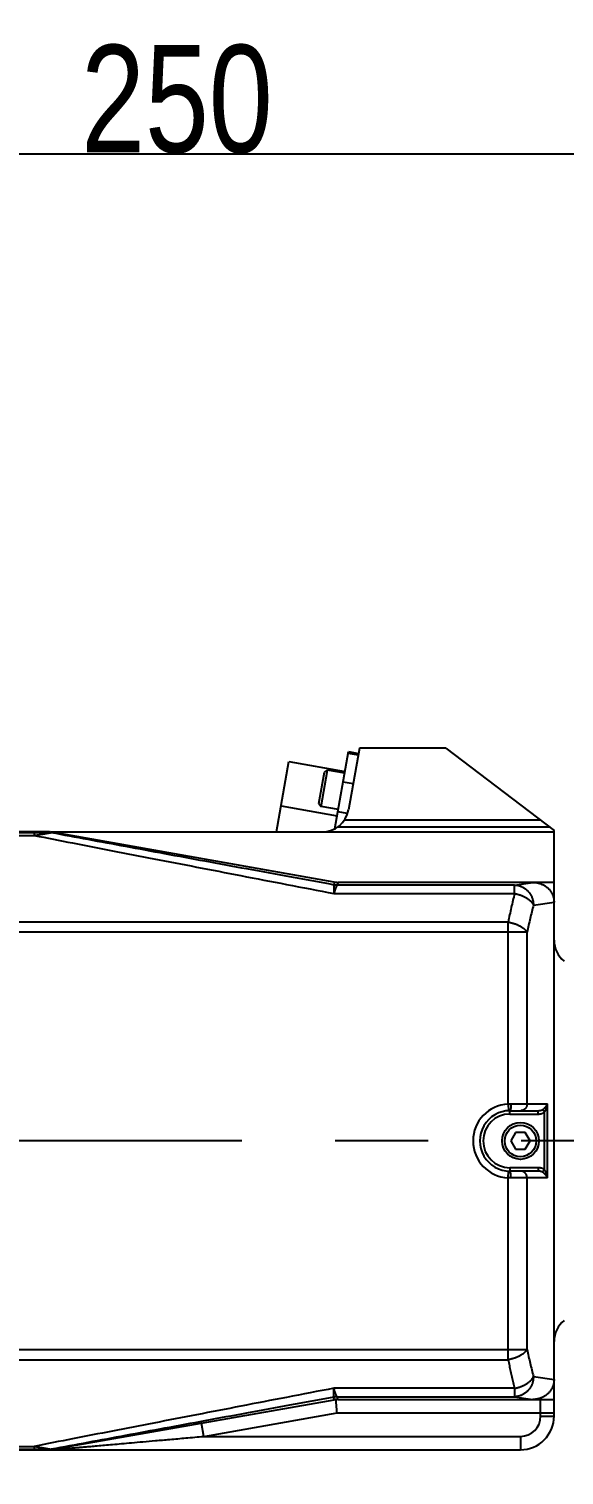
# Model space of a CAD drawing. Extents: x 0 to 3364, y 0 to 2376.
# Drawn here: x 1580.8 to 1660.5, y 1460.5 to 1675.9 of the extents above; entities that cross this region are included whole.
import ezdxf

# ---------------------------------------------------------------- set-up
doc = ezdxf.new("R2010")
doc.units = 0
doc.header["$LTSCALE"] = 185.02
doc.header["$PDMODE"] = 3
doc.header["$PDSIZE"] = 0.3125
doc.linetypes.add('CENTER', pattern=[0.6, 0.375, -0.075, 0.075, -0.075])
doc.layers.get('0').update_dxf_attribs({"linetype": 'CONTINUOUS'})
doc.layers.get('DEFPOINTS').update_dxf_attribs({"linetype": 'CONTINUOUS'})
doc.layers.add('95_ALL_DIM', color=7, linetype='CONTINUOUS')
doc.layers.add('DEFAULT_1', color=7, linetype='CENTER')
doc.styles.get("Standard").update_dxf_attribs({"font": 'txt', "width": 0.8})
doc.dimstyles.new('DIMSTYLE_2', dxfattribs={"dimtxt": 16, "dimasz": 6, "dimexe": 0.18, "dimexo": 0.0625, "dimgap": 0.09, "dimtad": 1, "dimdec": 3, "dimdsep": 46, "dimtxsty": 'Standard', "dimblk": 'OPEN', "dimblk1": 'OPEN', "dimblk2": 'OPEN', "dimcen": 0.09, "dimadec": 0, "dimazin": 0, "dimtp": 0.5, "dimtm": 0.5, "dimtfac": 1, "dimtdec": 3, "dimtofl": 0, "dimtmove": 0, "dimatfit": 3, "dimldrblk": 'OPEN', "dimfxl": 1, "dimtolj": 1, "dimarcsym": 0})
doc.dimstyles.new('DIMSTYLE_3', dxfattribs={"dimtxt": 16, "dimasz": 6, "dimexe": 0.18, "dimexo": 0.0625, "dimgap": 0.09, "dimtad": 1, "dimdec": 3, "dimdsep": 46, "dimtxsty": 'Standard', "dimblk": 'OPEN', "dimblk1": 'OPEN', "dimblk2": 'OPEN', "dimcen": 0.09, "dimadec": 0, "dimazin": 0, "dimtp": 0.8, "dimtm": 0.8, "dimtfac": 1, "dimtdec": 3, "dimtofl": 0, "dimtmove": 0, "dimatfit": 3, "dimldrblk": 'OPEN', "dimfxl": 1, "dimtolj": 1, "dimarcsym": 0})

# ---------------------------------------------------------------- blocks, each defined once
blk = doc.blocks.new('_OPEN')
at = {"color": 0, "linetype": 'ByBlock'}
for p, q in [((0, 0), (-1, 0.233)), ((-1, -0.233), (0, 0)), ((-1, 0), (0, 0))]:
    blk.add_line(p, q, dxfattribs=at)
blk = doc.blocks.new('*D2')
at = {"layer": '95_ALL_DIM', "color": 0, "transparency": 16777216}
for p, q in [((1473.52, 1553.36), (1473.52, 1657.48)), ((1479.52, 1657.3), (1717.52, 1657.3)), ((1723.52, 1619.02), (1723.52, 1657.48))]:
    blk.add_line(p, q, dxfattribs=at)
at = {"layer": 'DEFPOINTS', "color": 0, "transparency": 16777216}
for p in [(1723.52, 1657.3), (1723.52, 1618.96), (1473.52, 1553.3)]:
    blk.add_point(p, dxfattribs=at)
at = {"layer": '95_ALL_DIM', "color": 0, "transparency": 16777216, "xscale": 6, "yscale": 6, "zscale": 6, "rotation": 180}
blk.add_blockref('_OPEN', (1473.52, 1657.3), dxfattribs=at)
at = {"layer": '95_ALL_DIM', "color": 0, "transparency": 16777216, "xscale": 6, "yscale": 6, "zscale": 6}
blk.add_blockref('_OPEN', (1723.52, 1657.3), dxfattribs=at)
at = {"layer": '95_ALL_DIM', "color": 0, "transparency": 16777216, "insert": (1602.83, 1665.39), "char_height": 16, "attachment_point": 5}
blk.add_mtext('\\A1;250', dxfattribs=at)
blk = doc.blocks.new('*D17')
at = {"layer": '95_ALL_DIM', "color": 0, "transparency": 16777216}
for p, q in [((1408.52, 1506.24), (1408.52, 792.12)), ((1823.52, 927.65), (1823.52, 792.12)), ((1817.52, 792.3), (1414.52, 792.3))]:
    blk.add_line(p, q, dxfattribs=at)
at = {"layer": 'DEFPOINTS', "color": 0, "transparency": 16777216}
for p in [(1408.52, 1506.3), (1823.52, 927.71), (1408.52, 792.3)]:
    blk.add_point(p, dxfattribs=at)
at = {"layer": '95_ALL_DIM', "color": 0, "transparency": 16777216, "xscale": 6, "yscale": 6, "zscale": 6, "rotation": 180}
blk.add_blockref('_OPEN', (1408.52, 792.3), dxfattribs=at)
at = {"layer": '95_ALL_DIM', "color": 0, "transparency": 16777216, "xscale": 6, "yscale": 6, "zscale": 6}
blk.add_blockref('_OPEN', (1823.52, 792.3), dxfattribs=at)
at = {"layer": '95_ALL_DIM', "color": 0, "transparency": 16777216, "insert": (1621.18, 800.39), "char_height": 16, "attachment_point": 5}
blk.add_mtext('\\A1;415', dxfattribs=at)
blk = doc.blocks.new('*D79')
at = {"color": 0, "transparency": 16777216}
for p, q in [((1408.52, 1506.24), (1408.52, 752.12)), ((2023.02, 992.24), (2023.02, 752.12)), ((1414.52, 752.3), (2017.02, 752.3))]:
    blk.add_line(p, q, dxfattribs=at)
at = {"layer": 'DEFPOINTS', "color": 0, "transparency": 16777216}
for p in [(1408.52, 1506.3), (2023.02, 992.3), (2023.02, 752.3)]:
    blk.add_point(p, dxfattribs=at)
at = {"color": 0, "transparency": 16777216, "xscale": 6, "yscale": 6, "zscale": 6, "rotation": 180}
blk.add_blockref('_OPEN', (1408.52, 752.3), dxfattribs=at)
at = {"color": 0, "transparency": 16777216, "xscale": 6, "yscale": 6, "zscale": 6}
blk.add_blockref('_OPEN', (2023.02, 752.3), dxfattribs=at)
at = {"color": 0, "transparency": 16777216, "insert": (1710.74, 760.39), "char_height": 16, "attachment_point": 5}
blk.add_mtext('\\A1;614.5', dxfattribs=at)

msp = doc.modelspace()

# ---------------------------------------------------------------- linework, layer by layer
for p, q in [((1626.3832, 1556.7923), (1628.4071, 1568.2702)), ((1628.3704, 1568.0622), (1629.8476, 1567.8018)), ((1630.0239, 1568.8014), (1628.4026, 1559.6068)), ((1628.4071, 1568.2702), (1629.8843, 1568.0097)), ((1642.8924, 1568.8014), (1630.0239, 1568.8014)), ((1642.8924, 1568.8014), (1659.0239, 1556.5415)), ((1617.6655, 1556.3014), (1619.5153, 1566.7918)), ((1619.5153, 1566.7918), (1627.8861, 1565.3157)), ((1624.0027, 1560.568), (1624.8188, 1565.1965)), ((1624.3272, 1560.1046), (1625.2822, 1565.521)), ((1624.8189, 1565.1966), (1625.2822, 1565.521)), ((1627.8427, 1565.0695), (1625.2822, 1565.521)), ((1629.0824, 1563.4618), (1627.6052, 1563.7223)), ((1618.3518, 1560.1935), (1626.7227, 1558.7175)), ((1624.0027, 1560.568), (1624.3272, 1560.1046)), ((1626.8877, 1559.6531), (1624.3272, 1560.1046)), ((1628.2672, 1559.0644), (1626.8286, 1559.3181)), ((1658.3749, 1557.0347), (1626.7718, 1557.0347)), ((1627.8005, 1558.096), (1656.9785, 1558.096)), ((1583.8582, 1556.3014), (1550.3849, 1556.3014)), ((1551.4965, 1555.7886), (1581.5658, 1555.7886)), ((1551.4966, 1556.2205), (1581.5658, 1556.2205)), ((1581.5658, 1556.2205), (1581.5658, 1555.7886)), ((1583.8539, 1556.2518), (1583.8582, 1556.3014)), ((1626.2658, 1548.8469), (1583.9893, 1556.3014)), ((1583.9893, 1556.3014), (1659.0239, 1556.3014)), ((1584.114, 1556.2291), (1584.1184, 1556.2786)), ((1659.0239, 1469.3014), (1659.0239, 1556.5415)), ((1626.2658, 1548.8469), (1626.2315, 1548.4552)), ((1626.4998, 1548.8151), (1626.5239, 1548.9519)), ((1626.5239, 1548.9519), (1626.5239, 1548.813)), ((1653.1398, 1548.4062), (1626.7493, 1548.4062)), ((1626.786, 1548.8014), (1626.7517, 1548.4097)), ((1659.0239, 1548.8014), (1626.786, 1548.8014)), ((1653.1398, 1548.4062), (1655.8881, 1548.8014)), ((1653.1398, 1547.137), (1653.1398, 1548.4062)), ((1626.2272, 1547.137), (1653.1398, 1547.137)), ((1655.9584, 1545.4103), (1659.0239, 1545.8511)), ((1652.1862, 1542.8894), (1558.8532, 1542.8894)), ((1652.1862, 1515.7945), (1652.1862, 1542.8894)), ((1655.0048, 1541.3618), (1557.3531, 1541.3618)), ((1655.0048, 1515.8014), (1655.0048, 1541.3618)), ((1652.1862, 1515.7945), (1652.2363, 1514.7958)), ((1652.4618, 1514.3014), (1652.4618, 1514.8014)), ((1652.4618, 1514.8014), (1656.6839, 1514.8014)), ((1652.4618, 1514.3014), (1656.6839, 1514.3014)), ((1652.5996, 1515.8014), (1658.0503, 1515.8014)), ((1656.6839, 1514.3014), (1656.6839, 1514.8014)), ((1657.5806, 1514.5603), (1657.3167, 1514.974)), ((1657.5806, 1506.0425), (1657.5806, 1514.5603)), ((1658.0503, 1504.8014), (1658.0503, 1515.8014)), ((1653.3022, 1511.5514), (1652.5805, 1510.3014)), ((1652.5805, 1510.3014), (1653.3022, 1509.0514)), ((1654.7456, 1511.5514), (1653.3022, 1511.5514)), ((1655.4673, 1510.3014), (1654.7456, 1511.5514)), ((1654.7456, 1509.0514), (1655.4673, 1510.3014)), ((1653.3022, 1509.0514), (1654.7456, 1509.0514)), ((1652.1862, 1504.8083), (1652.2363, 1505.8071)), ((1652.4618, 1506.3014), (1652.4618, 1505.8014)), ((1656.6839, 1506.3014), (1652.4618, 1506.3014)), ((1656.6839, 1505.8014), (1652.4618, 1505.8014)), ((1656.6839, 1506.3014), (1656.6839, 1505.8014)), ((1657.5806, 1506.0425), (1657.3167, 1505.6288)), ((1652.1862, 1477.7134), (1652.1862, 1504.8083)), ((1658.0503, 1504.8014), (1652.5996, 1504.8014)), ((1655.0048, 1479.241), (1655.0048, 1504.8014)), ((1557.3531, 1479.241), (1655.0048, 1479.241)), ((1558.8532, 1477.7134), (1652.1862, 1477.7134)), ((1655.9584, 1475.1925), (1659.0239, 1474.7517)), ((1653.1398, 1473.4658), (1626.2272, 1473.4658)), ((1653.1398, 1473.4658), (1653.1398, 1472.1966)), ((1584.1184, 1464.3242), (1626.2658, 1471.7559)), ((1626.2658, 1471.7559), (1626.2315, 1472.1476)), ((1626.7493, 1472.1966), (1653.1398, 1472.1966)), ((1626.786, 1471.8014), (1626.7517, 1472.1931)), ((1626.786, 1471.8014), (1659.0239, 1471.8014)), ((1653.1398, 1472.1966), (1655.8881, 1471.8014)), ((1657.0239, 1469.3014), (1657.0239, 1471.8014)), ((1606.8494, 1466.3014), (1626.6989, 1469.8014)), ((1626.6989, 1469.8014), (1659.0239, 1469.8014)), ((1657.0239, 1469.3014), (1659.0239, 1469.3014)), ((1606.8494, 1466.3014), (1606.5021, 1468.271)), ((1551.4966, 1464.8142), (1581.5658, 1464.8142)), ((1581.5658, 1464.8142), (1581.5658, 1464.3824)), ((1606.8494, 1466.3014), (1654.0239, 1466.3014)), ((1654.0239, 1466.3014), (1654.0239, 1464.3014)), ((1550.3849, 1464.3014), (1654.0239, 1464.3014)), ((1551.4966, 1464.3824), (1581.5658, 1464.3824)), ((1583.8539, 1464.351), (1583.8582, 1464.3014)), ((1584.114, 1464.3738), (1584.1184, 1464.3242))]:
    msp.add_line(p, q)
for points in [[(1626.2315, 1548.4552), (1626.2321, 1548.4548), (1626.2327, 1548.4544), (1626.2331, 1548.454), (1626.2333, 1548.4536), (1626.2335, 1548.4533), (1626.2336, 1548.4529)], [(1626.2315, 1472.1476), (1626.2321, 1472.148), (1626.2327, 1472.1484), (1626.2331, 1472.1488), (1626.2333, 1472.1492), (1626.2335, 1472.1496), (1626.2336, 1472.1499)]]:
    msp.add_lwpolyline(points)
for radius in [2.75, 2.35]:
    msp.add_circle((1654.0239, 1510.3014), radius)
for centre, radius, start, end in [((1624.4634, 1560.3014), 4, 270, 350), ((1663.0239, 1540.1739), 4, 180, 231.317813), ((1652.4618, 1510.3014), 5.5, 92.872472, 267.127531), ((1652.4618, 1510.3014), 4.5, 89.999936, 270.00006), ((1652.4618, 1510.3014), 4, 90, 270), ((1663.0239, 1480.4289), 4, 128.682187, 180), ((1654.0239, 1469.3014), 5, 270, 360), ((1654.0239, 1469.3014), 3, 270, 360)]:
    msp.add_arc(centre, radius, start, end)
for points, start_tangent, end_tangent in [([(1581.5658, 1556.2205), (1581.8828, 1556.2206), (1582.163, 1556.2212), (1582.4101, 1556.222), (1582.6281, 1556.223), (1582.8198, 1556.2242), (1582.9879, 1556.2256), (1583.135, 1556.2271), (1583.2631, 1556.2287), (1583.3747, 1556.2304), (1583.4711, 1556.2321), (1583.5525, 1556.2339), (1583.6203, 1556.2357), (1583.6765, 1556.2375), (1583.7219, 1556.2393), (1583.758, 1556.241), (1583.7866, 1556.2426), (1583.8086, 1556.2442), (1583.8254, 1556.2457), (1583.8381, 1556.2472), (1583.8469, 1556.2487), (1583.8539, 1556.2518)], (1, 0.00000045), (0.08762285, 0.99615372)), ([(1581.5658, 1555.7886), (1581.9047, 1555.844), (1582.2053, 1555.8934), (1582.4717, 1555.9375), (1582.7077, 1555.9768), (1582.9163, 1556.0117), (1583.1003, 1556.0428), (1583.2622, 1556.0704), (1583.4044, 1556.0949), (1583.5292, 1556.1166), (1583.638, 1556.1358), (1583.7309, 1556.1524), (1583.8094, 1556.1666), (1583.8754, 1556.1788), (1583.9298, 1556.1891), (1583.9742, 1556.1977), (1584.0103, 1556.2049), (1584.0392, 1556.2108), (1584.0624, 1556.2158), (1584.0812, 1556.2201), (1584.0959, 1556.2237), (1584.1068, 1556.2267), (1584.114, 1556.2291)], (0.98698962, 0.16078398), (0.9336733, 0.35812591)), ([(1581.5658, 1555.7886), (1587.2981, 1554.6694), (1593.232, 1553.514), (1599.3794, 1552.32), (1605.7513, 1551.0855), (1612.3552, 1549.809), (1619.1842, 1548.4921), (1626.2272, 1547.137)], (0.98141874, -0.19187826), (0.98202655, -0.18874284)), ([(1583.8539, 1556.2518), (1583.941, 1556.2493), (1584.0278, 1556.2417), (1584.114, 1556.2291)], (0.99999997, -0.00023964), (0.98484934, -0.17341218)), ([(1583.8582, 1556.3014), (1583.9453, 1556.2989), (1584.0321, 1556.2913), (1584.1184, 1556.2786)], (1, 0), (0.98480775, -0.17364818)), ([(1584.114, 1556.2291), (1589.5548, 1555.2175), (1595.1764, 1554.1749), (1600.9885, 1553.0995), (1607.0001, 1551.9897), (1613.2158, 1550.8449), (1619.6294, 1549.6661), (1626.2315, 1548.4552)], (0.98310955, -0.18301805), (0.98362686, -0.18021711)), ([(1626.2336, 1548.4529), (1626.2333, 1548.4343), (1626.233, 1548.4033), (1626.2326, 1548.3598), (1626.2322, 1548.3041), (1626.2318, 1548.2362), (1626.2314, 1548.1565), (1626.2309, 1548.0651), (1626.2305, 1547.9625), (1626.23, 1547.849), (1626.2294, 1547.7251), (1626.2289, 1547.5913), (1626.2284, 1547.4481), (1626.2278, 1547.2965), (1626.2272, 1547.137)], (-0.0220452, -0.99975698), (-0.00434081, -0.99999058)), ([(1626.7493, 1548.4062), (1626.722, 1548.3901), (1626.6926, 1548.3617), (1626.6613, 1548.321), (1626.628, 1548.2683), (1626.5931, 1548.2036), (1626.5566, 1548.1271), (1626.5186, 1548.0391), (1626.4794, 1547.94), (1626.439, 1547.8301), (1626.3978, 1547.7098), (1626.3558, 1547.5798), (1626.3132, 1547.4405), (1626.2703, 1547.2926), (1626.2272, 1547.137)], (-0.93405831, -0.35712053), (-0.26215684, -0.96502528)), ([(1626.2315, 1548.4552), (1626.4039, 1548.43), (1626.5775, 1548.4148), (1626.7517, 1548.4097)], (0.98484934, -0.17341218), (0.99999997, -0.00023964)), ([(1626.2336, 1548.4529), (1626.4045, 1548.4274), (1626.5766, 1548.4118), (1626.7493, 1548.4062)], (0.98440724, -0.17590447), (0.99999358, -0.00358252)), ([(1626.2658, 1548.8469), (1626.4382, 1548.8217), (1626.496, 1548.8155)], (0.98480775, -0.17364818), (0.99530253, -0.09681365)), ([(1626.496, 1548.8155), (1626.499, 1548.8152)], (0.99530252, -0.09681366), (0.99539957, -0.09581075)), ([(1626.499, 1548.8152), (1626.5239, 1548.8129)], (0.99539957, -0.09581075), (0.99616515, -0.0874928)), ([(1626.5239, 1548.8129), (1626.5249, 1548.8128)], (0.99616515, -0.08749285), (0.9961947, -0.08715574)), ([(1626.5249, 1548.8128), (1626.6118, 1548.8065), (1626.786, 1548.8014)], (0.9961947, -0.08715574), (1, 0)), ([(1626.7517, 1548.4097), (1626.7493, 1548.4062)], (-0.08701556, -0.99620695), (-0.79442806, -0.60735826)), ([(1653.1398, 1548.4062), (1653.3221, 1548.3965), (1653.5036, 1548.3742), (1653.6836, 1548.3396), (1653.8613, 1548.2927), (1654.036, 1548.2337), (1654.2069, 1548.163), (1654.3734, 1548.0807), (1654.5347, 1547.9872), (1654.6902, 1547.8829), (1654.8392, 1547.7683), (1654.9811, 1547.6438), (1655.1153, 1547.51), (1655.2412, 1547.3674), (1655.3583, 1547.2166), (1655.4661, 1547.0582), (1655.5642, 1546.893), (1655.6521, 1546.7215), (1655.7296, 1546.5446), (1655.7961, 1546.3629), (1655.8516, 1546.1772), (1655.8957, 1545.9883), (1655.9283, 1545.797), (1655.9493, 1545.6041), (1655.9584, 1545.4103)], (0.99981862, -0.01904528), (0.01685884, -0.99985788)), ([(1655.8881, 1548.8014), (1656.095, 1548.7951), (1656.3005, 1548.7762), (1656.5034, 1548.7449), (1656.7029, 1548.7014), (1656.8982, 1548.6462), (1657.0882, 1548.5794), (1657.2724, 1548.5017), (1657.4499, 1548.4135), (1657.6201, 1548.3152), (1657.7824, 1548.2075), (1657.9363, 1548.0909), (1658.0813, 1547.966), (1658.217, 1547.8334), (1658.343, 1547.6937), (1658.459, 1547.5475), (1658.5647, 1547.3953), (1658.6599, 1547.2377), (1658.7444, 1547.0754), (1658.818, 1546.9088), (1658.8806, 1546.7386), (1658.932, 1546.5652), (1658.9721, 1546.3892), (1659.0008, 1546.2112), (1659.0181, 1546.0317), (1659.0239, 1545.8511)], (1, 0), (0, -1)), ([(1653.1398, 1547.137), (1652.89, 1546.0936), (1652.6478, 1545.0375), (1652.4131, 1543.9693), (1652.1862, 1542.8894)], (-0.23750041, -0.97138744), (-0.20131472, -0.97952661)), ([(1653.1398, 1547.137), (1653.3286, 1547.101), (1653.5166, 1547.0581), (1653.7031, 1547.0083), (1653.8872, 1546.9519), (1654.0682, 1546.8891), (1654.2454, 1546.8202), (1654.418, 1546.7455), (1654.5854, 1546.6652), (1654.7467, 1546.5798), (1654.9014, 1546.4895), (1655.0488, 1546.3947), (1655.1883, 1546.2959), (1655.3193, 1546.1934), (1655.4413, 1546.0877), (1655.5538, 1545.9791), (1655.6563, 1545.8682), (1655.7483, 1545.7554), (1655.8296, 1545.6412), (1655.8997, 1545.526), (1655.9584, 1545.4103)], (0.98560327, -0.16907454), (0.41574483, -0.9094813)), ([(1655.9584, 1545.4103), (1655.7086, 1544.4158), (1655.4664, 1543.4093), (1655.2318, 1542.3912), (1655.0048, 1541.3618)], (-0.24847549, -0.96863818), (-0.21078546, -0.97753235)), ([(1652.1862, 1542.8894), (1652.3736, 1542.8564), (1652.5602, 1542.8173), (1652.7454, 1542.7724), (1652.9283, 1542.7217), (1653.1082, 1542.6656), (1653.2843, 1542.6042), (1653.456, 1542.5377), (1653.6226, 1542.4666), (1653.7834, 1542.3909), (1653.9378, 1542.3111), (1654.085, 1542.2275), (1654.2246, 1542.1403), (1654.3559, 1542.0501), (1654.4785, 1541.957), (1654.5918, 1541.8615), (1654.6954, 1541.764), (1654.7889, 1541.6649), (1654.8718, 1541.5646), (1654.9439, 1541.4634), (1655.0048, 1541.3618)], (0.98748341, -0.1577229), (0.47773564, -0.87850364)), ([(1652.1862, 1515.7945), (1652.3244, 1515.7983), (1652.4623, 1515.8006), (1652.5996, 1515.8014)], (0.99944113, 0.03342787), (1, 0.00000122)), ([(1652.5996, 1515.8014), (1652.5991, 1515.7143), (1652.5975, 1515.6278), (1652.5949, 1515.5426), (1652.5913, 1515.4594), (1652.5867, 1515.3788), (1652.5811, 1515.3014), (1652.5747, 1515.2278), (1652.5673, 1515.1586), (1652.5592, 1515.0943), (1652.5504, 1515.0354), (1652.5408, 1514.9823), (1652.5307, 1514.9354), (1652.52, 1514.8951), (1652.5089, 1514.8617), (1652.4974, 1514.8355), (1652.4857, 1514.8166), (1652.4738, 1514.8052), (1652.4618, 1514.8014)], (0, -1), (-1, 0)), ([(1655.0048, 1515.8014), (1655.0016, 1515.7188), (1654.992, 1515.6368), (1654.976, 1515.5559), (1654.9539, 1515.4767), (1654.9256, 1515.3997), (1654.8915, 1515.3255), (1654.8518, 1515.2545), (1654.8067, 1515.1872), (1654.7565, 1515.1241), (1654.7016, 1515.0657), (1654.6423, 1515.0123), (1654.5791, 1514.9642), (1654.5124, 1514.9219), (1654.4427, 1514.8856), (1654.3703, 1514.8556), (1654.2959, 1514.832), (1654.2199, 1514.815), (1654.1428, 1514.8048), (1654.0652, 1514.8014)], (0, -1), (-1, 0)), ([(1656.6839, 1514.8014), (1656.7684, 1514.8042), (1656.8524, 1514.8126), (1656.9354, 1514.8266), (1657.0169, 1514.8461), (1657.0962, 1514.8708), (1657.1729, 1514.9005), (1657.2466, 1514.935), (1657.3167, 1514.974)], (1, 0.00000112), (0.85657567, 0.51602143)), ([(1656.6839, 1514.3014), (1656.8036, 1514.3056), (1656.9226, 1514.3183), (1657.0403, 1514.3392), (1657.1557, 1514.3684), (1657.2681, 1514.4054), (1657.3768, 1514.4501), (1657.4812, 1514.5018), (1657.5806, 1514.5603)], (1, 0.00000451), (0.84313578, 0.53770071)), ([(1657.3167, 1514.974), (1657.3705, 1515.0078), (1657.4274, 1515.0466), (1657.4876, 1515.0912), (1657.5509, 1515.1423), (1657.6168, 1515.2004), (1657.6847, 1515.2661), (1657.7533, 1515.3395), (1657.8214, 1515.4207), (1657.8871, 1515.5087), (1657.9485, 1515.6027), (1658.0035, 1515.701), (1658.0503, 1515.8014)], (0.856582, 0.51601093), (0.38684294, 0.92214562)), ([(1657.5806, 1514.5603), (1657.6184, 1514.611), (1657.658, 1514.6691), (1657.6994, 1514.7361), (1657.7423, 1514.8127), (1657.7864, 1514.8999), (1657.831, 1514.9985), (1657.8753, 1515.1086), (1657.9182, 1515.2303), (1657.9584, 1515.3623), (1657.9947, 1515.5033), (1658.0257, 1515.6508), (1658.0503, 1515.8014)], (0.6170004, 0.78696284), (0.13842139, 0.99037342)), ([(1652.5996, 1504.8014), (1652.5991, 1504.8886), (1652.5975, 1504.9751), (1652.5949, 1505.0602), (1652.5913, 1505.1434), (1652.5867, 1505.224), (1652.5811, 1505.3014), (1652.5747, 1505.375), (1652.5673, 1505.4442), (1652.5592, 1505.5085), (1652.5504, 1505.5675), (1652.5408, 1505.6206), (1652.5307, 1505.6674), (1652.52, 1505.7077), (1652.5089, 1505.7411), (1652.4974, 1505.7673), (1652.4857, 1505.7862), (1652.4738, 1505.7976), (1652.4618, 1505.8014)], (0, 1), (-1, 0)), ([(1655.0048, 1504.8014), (1655.0016, 1504.884), (1654.992, 1504.966), (1654.976, 1505.0469), (1654.9539, 1505.1261), (1654.9256, 1505.2031), (1654.8915, 1505.2774), (1654.8518, 1505.3484), (1654.8067, 1505.4156), (1654.7565, 1505.4787), (1654.7016, 1505.5371), (1654.6423, 1505.5905), (1654.5791, 1505.6386), (1654.5124, 1505.6809), (1654.4427, 1505.7172), (1654.3703, 1505.7472), (1654.2959, 1505.7708), (1654.2199, 1505.7878), (1654.1428, 1505.798), (1654.0652, 1505.8014)], (0, 1), (-1, 0)), ([(1657.5806, 1506.0425), (1657.4812, 1506.101), (1657.3768, 1506.1528), (1657.2681, 1506.1974), (1657.1557, 1506.2344), (1657.0403, 1506.2636), (1656.9226, 1506.2845), (1656.8036, 1506.2972), (1656.6839, 1506.3014)], (-0.84313578, 0.53770071), (-1, 0.00000451)), ([(1657.3167, 1505.6288), (1657.2466, 1505.6678), (1657.1729, 1505.7023), (1657.0962, 1505.7321), (1657.0169, 1505.7568), (1656.9354, 1505.7762), (1656.8524, 1505.7902), (1656.7684, 1505.7986), (1656.6839, 1505.8014)], (-0.85657566, 0.51602145), (-1, 0.00000112)), ([(1658.0503, 1504.8014), (1658.0035, 1504.9018), (1657.9485, 1505.0001), (1657.8871, 1505.0941), (1657.8214, 1505.1822), (1657.7533, 1505.2633), (1657.6847, 1505.3367), (1657.6168, 1505.4024), (1657.5509, 1505.4605), (1657.4876, 1505.5116), (1657.4274, 1505.5563), (1657.3705, 1505.595), (1657.3167, 1505.6288)], (-0.38683015, 0.92215098), (-0.85658203, 0.51601088)), ([(1658.0503, 1504.8014), (1658.0257, 1504.952), (1657.9947, 1505.0995), (1657.9584, 1505.2405), (1657.9182, 1505.3725), (1657.8753, 1505.4942), (1657.831, 1505.6043), (1657.7864, 1505.7029), (1657.7423, 1505.7901), (1657.6994, 1505.8667), (1657.658, 1505.9337), (1657.6184, 1505.9918), (1657.5806, 1506.0425)], (-0.13842151, 0.99037341), (-0.61700053, 0.78696274)), ([(1652.5996, 1504.8014), (1652.4623, 1504.8022), (1652.3245, 1504.8045), (1652.1862, 1504.8083)], (-1, 0.00000115), (-0.99944112, 0.03342812)), ([(1655.0048, 1479.241), (1654.9439, 1479.1394), (1654.8718, 1479.0383), (1654.7889, 1478.9379), (1654.6954, 1478.8388), (1654.5918, 1478.7413), (1654.4785, 1478.6458), (1654.3559, 1478.5528), (1654.2246, 1478.4625), (1654.085, 1478.3753), (1653.9378, 1478.2917), (1653.7834, 1478.2119), (1653.6226, 1478.1362), (1653.456, 1478.0651), (1653.2843, 1477.9986), (1653.1082, 1477.9372), (1652.9283, 1477.8811), (1652.7454, 1477.8304), (1652.5602, 1477.7855), (1652.3736, 1477.7464), (1652.1862, 1477.7134)], (-0.47947733, -0.87755427), (-0.98771646, -0.15625684)), ([(1652.1862, 1477.7134), (1652.3671, 1476.8485), (1652.553, 1475.9911), (1652.7438, 1475.1414), (1652.9394, 1474.2995), (1653.1398, 1473.4658)], (0.2013147, -0.97952662), (0.2375006, -0.97138739)), ([(1655.0048, 1479.241), (1655.2318, 1478.2116), (1655.4664, 1477.1935), (1655.7086, 1476.187), (1655.9584, 1475.1925)], (0.21078538, -0.97753236), (0.24847571, -0.96863813)), ([(1655.9584, 1475.1925), (1655.9493, 1474.9988), (1655.9283, 1474.8058), (1655.8957, 1474.6145), (1655.8516, 1474.4256), (1655.7961, 1474.2399), (1655.7296, 1474.0583), (1655.6521, 1473.8813), (1655.5642, 1473.7098), (1655.4661, 1473.5446), (1655.3583, 1473.3862), (1655.2412, 1473.2354), (1655.1153, 1473.0928), (1654.9811, 1472.959), (1654.8392, 1472.8345), (1654.6902, 1472.7199), (1654.5347, 1472.6156), (1654.3734, 1472.5222), (1654.2069, 1472.4399), (1654.036, 1472.3691), (1653.8613, 1472.3101), (1653.6836, 1472.2632), (1653.5036, 1472.2286), (1653.3221, 1472.2063), (1653.1398, 1472.1966)], (-0.01685884, -0.99985788), (-0.99981862, -0.01904528)), ([(1653.1398, 1473.4658), (1653.3286, 1473.5018), (1653.5166, 1473.5447), (1653.7031, 1473.5945), (1653.8872, 1473.6509), (1654.0682, 1473.7137), (1654.2454, 1473.7826), (1654.418, 1473.8573), (1654.5854, 1473.9376), (1654.7467, 1474.023), (1654.9014, 1474.1133), (1655.0488, 1474.2081), (1655.1883, 1474.3069), (1655.3193, 1474.4094), (1655.4413, 1474.5152), (1655.5538, 1474.6237), (1655.6563, 1474.7346), (1655.7483, 1474.8474), (1655.8296, 1474.9616), (1655.8997, 1475.0768), (1655.9584, 1475.1925)], (0.98560325, 0.16907466), (0.4157445, 0.90948145)), ([(1626.2272, 1473.4658), (1619.1842, 1472.1107), (1612.3552, 1470.7938), (1605.7514, 1469.5174), (1599.3797, 1468.2829), (1593.2322, 1467.0889), (1587.2982, 1465.9334), (1581.5658, 1464.8142)], (-0.98202654, -0.18874287), (-0.98141873, -0.19187827)), ([(1626.7493, 1472.1966), (1626.722, 1472.2127), (1626.6926, 1472.2412), (1626.6612, 1472.2818), (1626.628, 1472.3346), (1626.5931, 1472.3993), (1626.5566, 1472.4757), (1626.5186, 1472.5637), (1626.4794, 1472.6628), (1626.4391, 1472.7726), (1626.3978, 1472.8928), (1626.3558, 1473.0228), (1626.3133, 1473.1621), (1626.2704, 1473.31), (1626.2272, 1473.4659)], (-0.93405881, 0.35711921), (-0.26220568, 0.96501201)), ([(1626.2336, 1472.1499), (1626.2333, 1472.1685), (1626.233, 1472.1996), (1626.2326, 1472.243), (1626.2322, 1472.2988), (1626.2318, 1472.3666), (1626.2314, 1472.4463), (1626.2309, 1472.5377), (1626.2305, 1472.6403), (1626.23, 1472.7537), (1626.2294, 1472.8776), (1626.2289, 1473.0113), (1626.2284, 1473.1544), (1626.2278, 1473.3062), (1626.2272, 1473.4658)], (-0.02203371, 0.99975723), (-0.00439172, 0.99999036)), ([(1659.0239, 1474.7517), (1659.0181, 1474.5712), (1659.0008, 1474.3916), (1658.9721, 1474.2136), (1658.932, 1474.0376), (1658.8806, 1473.8642), (1658.818, 1473.694), (1658.7444, 1473.5274), (1658.6599, 1473.3651), (1658.5647, 1473.2075), (1658.459, 1473.0553), (1658.343, 1472.9091), (1658.217, 1472.7694), (1658.0813, 1472.6368), (1657.9363, 1472.5119), (1657.7824, 1472.3953), (1657.6201, 1472.2876), (1657.4499, 1472.1893), (1657.2724, 1472.1011), (1657.0882, 1472.0234), (1656.8982, 1471.9567), (1656.7029, 1471.9014), (1656.5034, 1471.8579), (1656.3005, 1471.8266), (1656.095, 1471.8077), (1655.8881, 1471.8014)], (0, -1), (-1, 0)), ([(1626.2315, 1472.1476), (1619.6294, 1470.9367), (1613.2158, 1469.758), (1607.0003, 1468.6131), (1600.9888, 1467.5034), (1595.1766, 1466.428), (1589.5549, 1465.3854), (1584.114, 1464.3738)], (-0.98362686, -0.18021711), (-0.98310955, -0.18301806)), ([(1626.7517, 1472.1931), (1626.5775, 1472.188), (1626.4039, 1472.1728), (1626.2315, 1472.1476)], (-0.99999997, -0.00023964), (-0.98484934, -0.17341218)), ([(1626.7493, 1472.1966), (1626.5766, 1472.191), (1626.4045, 1472.1754), (1626.2336, 1472.1499)], (-0.99999358, -0.00358252), (-0.98440724, -0.17590447)), ([(1626.5249, 1471.79), (1626.4382, 1471.7812), (1626.2658, 1471.7559)], (-0.9961947, -0.08715574), (-0.98480775, -0.17364818)), ([(1626.786, 1471.8014), (1626.6118, 1471.7963), (1626.5249, 1471.79)], (-1, 0), (-0.9961947, -0.08715574)), ([(1626.6989, 1469.8014), (1626.6887, 1469.9174), (1626.6786, 1470.033), (1626.6686, 1470.1479), (1626.6586, 1470.2616), (1626.6488, 1470.3738), (1626.6392, 1470.4841), (1626.6297, 1470.5921), (1626.6205, 1470.6974), (1626.6115, 1470.7998), (1626.6029, 1470.8988), (1626.5945, 1470.9941), (1626.5865, 1471.0854), (1626.5789, 1471.1724), (1626.5717, 1471.2547), (1626.565, 1471.3322), (1626.5586, 1471.4044), (1626.5528, 1471.4713), (1626.5474, 1471.5325), (1626.5426, 1471.5879), (1626.5383, 1471.6372), (1626.5345, 1471.6803), (1626.5313, 1471.717), (1626.5286, 1471.7473), (1626.5266, 1471.7709), (1626.5251, 1471.7878), (1626.5249, 1471.7899)], (-0.08715574, 0.9961947), (-0.08715574, 0.9961947)), ([(1626.7517, 1472.1931), (1626.7493, 1472.1966)], (-0.08704451, 0.99620442), (-0.79440101, 0.60739365)), ([(1581.5658, 1464.8142), (1581.9018, 1464.7593), (1582.2005, 1464.7102), (1582.4659, 1464.6663), (1582.7011, 1464.6272), (1582.9096, 1464.5922), (1583.094, 1464.561), (1583.257, 1464.5333), (1583.4014, 1464.5084), (1583.5279, 1464.4864), (1583.6366, 1464.4673), (1583.7293, 1464.4507), (1583.8084, 1464.4364), (1583.8745, 1464.4242), (1583.929, 1464.4139), (1583.9737, 1464.4053), (1584.0098, 1464.3981), (1584.0389, 1464.3921), (1584.0622, 1464.3871), (1584.0809, 1464.3828), (1584.0955, 1464.3792), (1584.1065, 1464.3762), (1584.114, 1464.3738)], (0.98698942, -0.16078521), (0.93368076, -0.35810646)), ([(1584.2514, 1464.3475), (1584.5613, 1464.3628), (1585.3186, 1464.4097), (1586.0598, 1464.4685)], (0.99894744, 0.04586943), (0.99613619, 0.08782196)), ([(1586.0598, 1464.4685), (1586, 1464.5178), (1585.9405, 1464.5567), (1585.8817, 1464.585), (1585.8239, 1464.6026), (1585.7674, 1464.6093), (1585.7125, 1464.6053)], (-0.74028342, 0.67229491), (-0.98480778, -0.17364804)), ([(1586.0598, 1464.4685), (1586.5438, 1464.5112), (1587.0843, 1464.5588), (1587.6917, 1464.6124), (1588.3754, 1464.6727), (1589.1435, 1464.7404), (1590.0033, 1464.8162), (1590.9642, 1464.9009), (1592.0379, 1464.9956), (1593.2373, 1465.1013), (1594.5779, 1465.2195), (1596.0768, 1465.3517), (1597.755, 1465.4996), (1599.6367, 1465.6655), (1601.752, 1465.852), (1604.1402, 1466.0626), (1606.8494, 1466.3014)], (0.99613771, 0.08780467), (0.99613618, 0.08782204)), ([(1581.5658, 1464.3824), (1581.8801, 1464.3822), (1582.1585, 1464.3817), (1582.4047, 1464.3809), (1582.622, 1464.3799), (1582.8136, 1464.3787), (1582.9822, 1464.3773), (1583.1303, 1464.3758), (1583.2604, 1464.3742), (1583.3736, 1464.3725), (1583.4698, 1464.3707), (1583.5511, 1464.3689), (1583.6194, 1464.3671), (1583.6757, 1464.3653), (1583.7212, 1464.3636), (1583.7576, 1464.3619), (1583.7862, 1464.3602), (1583.8084, 1464.3587), (1583.8253, 1464.3571), (1583.8379, 1464.3556), (1583.8467, 1464.3541), (1583.8539, 1464.351)], (1, -0.00000044), (0.08767819, -0.99614885)), ([(1584.114, 1464.3738), (1584.0278, 1464.3611), (1583.941, 1464.3535), (1583.8539, 1464.351)], (-0.98484934, -0.17341218), (-0.99999997, -0.00023964)), ([(1584.1184, 1464.3242), (1584.0321, 1464.3115), (1583.9453, 1464.3039), (1583.8582, 1464.3014)], (-0.98480775, -0.17364818), (-1, 0))]:
    msp.add_spline(points, degree=3, dxfattribs=dict(start_tangent=start_tangent, end_tangent=end_tangent))
at = {"layer": 'DEFAULT_1'}
msp.add_line((1723.5239, 1510.3014), (1473.5239, 1510.3014), dxfattribs=at)

# ---------------------------------------------------------------- dimensions: what is measured, and where the dimension line sits
dim = msp.add_linear_dim(base=(2023.0239, 752.3014), p1=(1408.5239, 1506.3014), p2=(2023.0239, 992.3014), dimstyle='DIMSTYLE_2')
dim.commit()
dim.dimension.update_dxf_attribs({"geometry": '*D79', "text_midpoint": (1710.735, 752.3014), "dimtype": 160})
at = {"layer": '95_ALL_DIM'}
dim = msp.add_linear_dim(base=(1723.5239, 1657.3014), p1=(1473.5239, 1553.3014), p2=(1723.5239, 1618.9551), dimstyle='DIMSTYLE_2', dxfattribs=at)
dim.commit()
dim.dimension.update_dxf_attribs({"geometry": '*D2', "text_midpoint": (1602.8316, 1657.3014), "dimtype": 160})
dim = msp.add_linear_dim(base=(1408.5239, 792.3014), p1=(1823.5239, 927.7144), p2=(1408.5239, 1506.3014), angle=180, dimstyle='DIMSTYLE_3', dxfattribs=at)
dim.commit()
dim.dimension.update_dxf_attribs({"geometry": '*D17', "text_midpoint": (1621.1767, 792.3014), "dimtype": 160})

doc.saveas('drawing.dxf')
